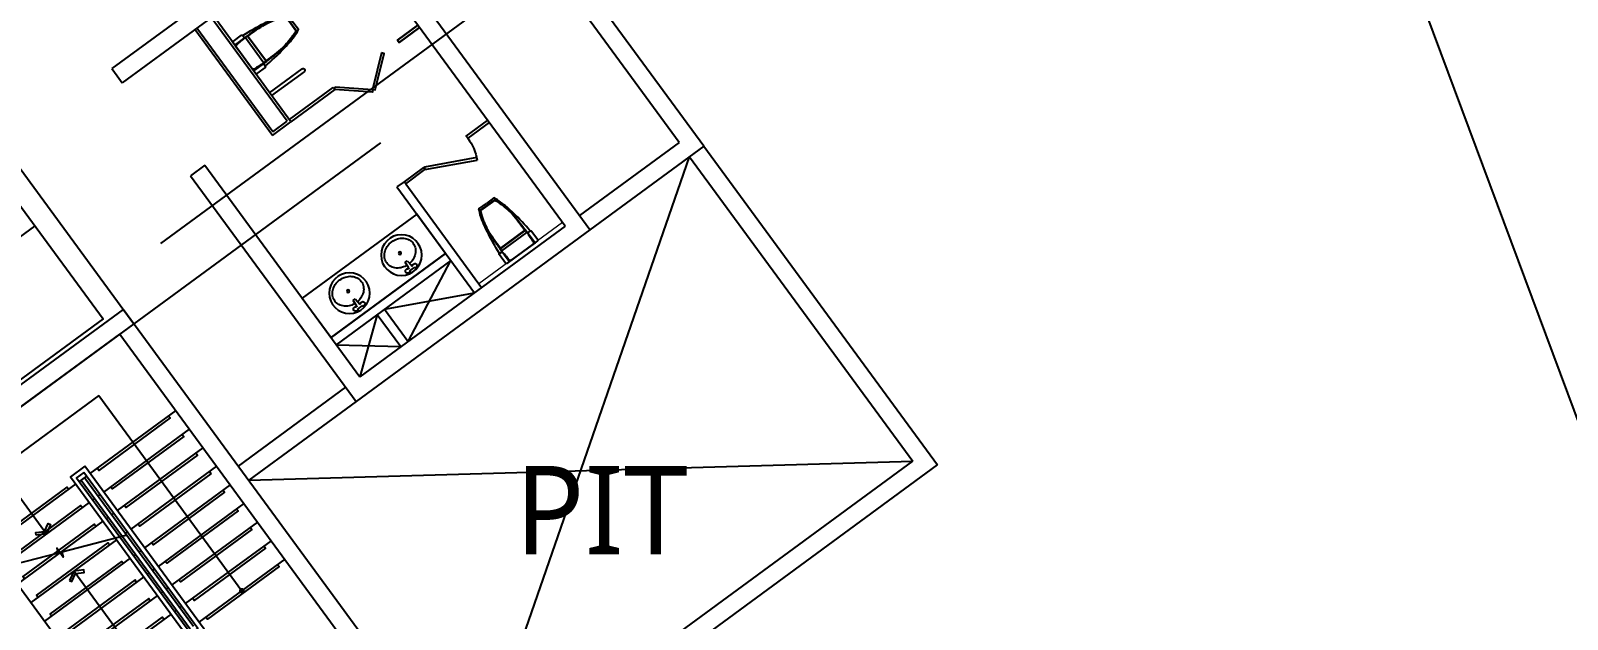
# Model space of a CAD drawing. Header units: millimetres. Extents: x 75184266 to 76346726, y -35077925 to -33679385.
# Drawn here: x 75535094 to 75552437, y -34529642 to -34523002 of the extents above; entities that cross this region are included whole.
import ezdxf
from ezdxf.enums import TextEntityAlignment as Align

# ---------------------------------------------------------------- set-up
doc = ezdxf.new("R2010")
doc.units = ezdxf.units.MM
doc.header["$LTSCALE"] = 50
doc.header["$MEASUREMENT"] = 0
doc.header["$PDMODE"] = 1
doc.header["$PDSIZE"] = -3
doc.linetypes.add('-HID', pattern=[2.5, 1.5, -1])
doc.layers.get('0').update_dxf_attribs({"linetype": 'CONTINUOUS'})
doc.layers.get('Defpoints').update_dxf_attribs({"color": 51, "linetype": 'CONTINUOUS'})
for name, color, linetype in [('84A-CORE(기준층)$0$AA-STXM', 4, 'CONTINUOUS'), ('84A-CORE(기준층)$0$AA-STXS', 8, 'CONTINUOUS'), ('84A-CORE(기준층)$0$AZ-LEAD', 7, 'CONTINUOUS'), ('CON', 2, 'CONTINUOUS'), ('XR-지하3층$0$hat', 8, 'CONTINUOUS'), ('XR-지하3층$0$W1', 3, 'CONTINUOUS'), ('XR-지하3층$0$XR-1F-PLAN$0$A-EQP1', 1, 'CONTINUOUS'), ('XR-지하3층$0$XR-1F-PLAN$0$A-FIN6', 6, 'CONTINUOUS'), ('XR-지하3층$0$XR-1F-PLAN$0$A-WAL3', 3, 'CONTINUOUS')]:
    doc.layers.add(name, color=color, linetype=linetype)
doc.layers.add('XR-지하3층$0$E1', color=4, linetype='CONTINUOUS', lineweight=13)
doc.layers.add('건축', color=8, linetype='CONTINUOUS', plot=False)
doc.styles.add('XR-지하3층$0$돋움', font='', dxfattribs={"width": 0.9})
doc.styles.add('XR-지하3층$0$맑은고딕', font='')
doc.styles.get('XR-지하3층$0$돋움').set_extended_font_data('Dotum')
doc.styles.get('XR-지하3층$0$맑은고딕').set_extended_font_data('Malgun Gothic')
doc.dimstyles.new('XR-지하3층$0$20110829_평면도_면적조정$0$std_style', dxfattribs={"dimscale": 400, "dimtxt": 3, "dimasz": 1, "dimexe": 1.5, "dimexo": 2, "dimgap": 1, "dimtad": 1, "dimtoh": 1, "dimdec": 0, "dimzin": 0, "dimdsep": 46, "dimtxsty": 'XR-지하3층$0$돋움', "dimblk": 'XR-지하3층$0$20110829_평면도_면적조정$0$01420DDOT01', "dimblk1": 'XR-지하3층$0$20110829_평면도_면적조정$0$01420DDOT01', "dimblk2": 'XR-지하3층$0$20110829_평면도_면적조정$0$01420DDOT01', "dimcen": 2.5, "dimdle": 8, "dimclrd": 256, "dimclre": 256, "dimclrt": 256, "dimadec": 0, "dimazin": 0, "dimtfac": 1, "dimtdec": 0, "dimtix": 1, "dimtmove": 2, "dimatfit": 3, "dimldrblk": 'XR-지하3층$0$20110829_평면도_면적조정$0$_ClosedBlank', "dimfxl": 1, "dimtolj": 1, "dimtzin": 0, "dimlwd": -1, "dimlwe": -1, "dimarcsym": 0})

# ---------------------------------------------------------------- blocks, each defined once
blk = doc.blocks.new('aaaaaaaaa')
at = {"layer": '84A-CORE(기준층)$0$AA-STXM'}
for p, q in [((-4131, 4900, 0), (-4131, 3700, 0)), ((-3871, 4900, 0), (-3871, 3700, 0)), ((-3611, 4900, 0), (-3611, 3700, 0)), ((-3351, 4900, 0), (-3351, 3700, 0)), ((-3091, 4900, 0), (-3091, 3700, 0)), ((-2831, 4900, 0), (-2831, 3700, 0)), ((-2571, 4900, 0), (-2571, 3700, 0)), ((-2311, 4900, 0), (-2311, 3700, 0)), ((-2051, 4900, 0), (-2051, 3700, 0)), ((-4131, 3650, 0), (-4131, 3600, 0)), ((-3871, 3650, 0), (-3871, 3625, 0)), ((-3611, 3650, 0), (-3611, 3625, 0)), ((-3351, 3650, 0), (-3351, 3625, 0)), ((-3091, 3650, 0), (-3091, 3625, 0)), ((-2831, 3650, 0), (-2831, 3625, 0)), ((-2571, 3650, 0), (-2571, 3625, 0)), ((-2311, 3650, 0), (-2311, 3625, 0)), ((-4131, 3625, 0), (-2051, 3625, 0)), ((-4131, 3600, 0), (-4131, 3550, 0)), ((-4131, 3575, 0), (-2051, 3575, 0)), ((-4131, 3500, 0), (-4131, 2300, 0)), ((-3871, 3575, 0), (-3871, 3550, 0)), ((-3871, 3500, 0), (-3871, 2300, 0)), ((-3611, 3575, 0), (-3611, 3550, 0)), ((-3611, 3500, 0), (-3611, 2300, 0)), ((-3351, 3575, 0), (-3351, 3550, 0)), ((-3351, 3500, 0), (-3351, 2300, 0)), ((-3091, 3575, 0), (-3091, 3550, 0)), ((-3091, 3500, 0), (-3091, 2300, 0)), ((-2831, 3575, 0), (-2831, 3550, 0)), ((-2831, 3500, 0), (-2831, 2300, 0)), ((-2571, 3575, 0), (-2571, 3550, 0)), ((-2571, 3500, 0), (-2571, 2300, 0)), ((-2311, 3575, 0), (-2311, 3550, 0)), ((-2311, 3500, 0), (-2311, 2300, 0))]:
    blk.add_line(p, q, dxfattribs=at)
at = {"layer": '84A-CORE(기준층)$0$AA-STXS', "elevation": 0}
for points in [[(-4131, 4800), (-4101, 4800), (-4101, 3800), (-4131, 3800)], [(-3871, 4800), (-3841, 4800), (-3841, 3800), (-3871, 3800)], [(-3611, 4800), (-3581, 4800), (-3581, 3800), (-3611, 3800)], [(-3351, 4800), (-3321, 4800), (-3321, 3800), (-3351, 3800)], [(-3091, 4800), (-3061, 4800), (-3061, 3800), (-3091, 3800)], [(-2831, 4800), (-2801, 4800), (-2801, 3800), (-2831, 3800)], [(-2571, 4800), (-2541, 4800), (-2541, 3800), (-2571, 3800)], [(-2311, 4800), (-2281, 4800), (-2281, 3800), (-2311, 3800)], [(-2051, 4800), (-2021, 4800), (-2021, 3800), (-2051, 3800)], [(-4131, 3400), (-4161, 3400), (-4161, 2400), (-4131, 2400)], [(-3871, 3400), (-3901, 3400), (-3901, 2400), (-3871, 2400)], [(-3611, 3400), (-3641, 3400), (-3641, 2400), (-3611, 2400)], [(-3351, 3400), (-3381, 3400), (-3381, 2400), (-3351, 2400)], [(-3091, 3400), (-3121, 3400), (-3121, 2400), (-3091, 2400)], [(-2831, 3400), (-2861, 3400), (-2861, 2400), (-2831, 2400)], [(-2571, 3400), (-2601, 3400), (-2601, 2400), (-2571, 2400)], [(-2311, 3400), (-2341, 3400), (-2341, 2400), (-2311, 2400)]]:
    blk.add_lwpolyline(points, dxfattribs=at)
for points in [[(-4231, 3700), (-4231, 3500), (-1951, 3500), (-1951, 3700)], [(-4181, 3650), (-4181, 3550), (-2001, 3550), (-2001, 3650)]]:
    blk.add_lwpolyline(points, close=True, dxfattribs=at)
at = {"layer": '84A-CORE(기준층)$0$AZ-LEAD'}
for p, q in [((-4781, 4300, 0), (-4781, 2900, 0)), ((-4781, 4300, 0), (-2051, 4300, 0)), ((-4781, 2900, 0), (-3871, 2900, 0)), ((-2051, 2900, 0), (-3351, 2900, 0))]:
    blk.add_line(p, q, dxfattribs=at)
at = {"layer": '84A-CORE(기준층)$0$AZ-LEAD', "const_width": 31.5, "elevation": 0}
blk.add_lwpolyline([(-2051, 4316, -1), (-2051, 4284, -1)], format="xyb", close=True, dxfattribs=at)
at = {"layer": '84A-CORE(기준층)$0$AZ-LEAD', "elevation": 0}
blk.add_lwpolyline([(-3321, 3625), (-3603, 2920), (-3549, 2900), (-3674, 2900), (-3619, 2880), (-3901, 2175)], dxfattribs=at)
for points in [[(-3929, 2800), (-3955, 2815), (-3906, 2900), (-3955, 2985), (-3929, 3000), (-3871, 2900)], [(-3929, 2800), (-3955, 2815), (-3906, 2900), (-3955, 2985), (-3929, 3000), (-3871, 2900)], [(-3294, 2800), (-3268, 2815), (-3317, 2900), (-3268, 2985), (-3294, 3000), (-3351, 2900)]]:
    blk.add_lwpolyline(points, close=True, dxfattribs=at)
at = {"layer": 'CON', "ltscale": 100}
for p, q in [((-5400, -500), (-5400, 5100)), ((-5400, 5100, 0), (1450, 5100, 0)), ((-5200, 2300, 200), (-5200, 4900, 200))]:
    blk.add_line(p, q, dxfattribs=at)
at = {"layer": 'CON', "ltscale": 0.5}
for p, q in [((-5200, 4900, 0), (-300, 4900, 0)), ((-300, 2300, 0), (-5200, 2300, 0))]:
    blk.add_line(p, q, dxfattribs=at)
blk = doc.blocks.new('XR-지하3층$0$XR-1F-PLAN$0$좌변기')
at = {"layer": 'XR-지하3층$0$XR-1F-PLAN$0$A-EQP1'}
for points in [[(-544, 76), (-544, 111, 0.414214), (-554, 121), (-672, 121, 0.414214), (-682, 111), (-682, -319, 0.414214), (-672, -329), (-554, -329, 0.414214), (-544, -319), (-544, -284)], [(-544, 111, -0.030636), (-266, 76, -0.045977), (-84, 34, -0.042274), (0, 0), (0, -104)], [(-534, -281, 0.029867), (-268, -275, 0.046073), (-88, -233, 0.030504), (-29, -211, 0.291302), (-24, -202), (-23, -105), (-24, -8, 0.291302), (-29, 1, 0.030504), (-88, 23, 0.046073), (-268, 65, 0.029888), (-534, 71)], [(-544, -319, 0.030636), (-266, -284, 0.045977), (-84, -242, 0.042274), (0, -208), (0, -104)]]:
    blk.add_lwpolyline(points, format="xyb", dxfattribs=at)
blk.add_lwpolyline([(-502, -284), (-502, 76), (-682, 76), (-682, -284)], close=True, dxfattribs=at)
for points in [[(-667, 64, 0.336088), (-682, 48), (-682, -256, 0.369332), (-666, -273, 0.014927), (-534, -281), (-534, 71, 0.014968)], [(-496, 67, 0.408431), (-504, 58), (-505, -105), (-504, -268, 0.408431), (-496, -277, 0.024723), (-268, -270, 0.046051), (-89, -228, 0.030519), (-31, -206, 0.289645), (-29, -202), (-28, -105), (-29, -8, 0.289645), (-31, -4, 0.030519), (-89, 18, 0.046051), (-268, 60, 0.024723)]]:
    blk.add_lwpolyline(points, format="xyb", close=True, dxfattribs=at)
blk = doc.blocks.new('XR-지하3층$0$XR-1F-PLAN$0$1LAVA01')
at = {"layer": 'XR-지하3층$0$XR-1F-PLAN$0$A-EQP1'}
for p, q in [((-29, -30), (29, -30)), ((-29, -58), (-26, -58)), ((-21, -63), (-14, -139)), ((-14, -139), (14, -139)), ((14, -139), (21, -63)), ((26, -58), (29, -58))]:
    blk.add_line(p, q, dxfattribs=at)
blk.add_lwpolyline([(-18, -100, 0.064435), (-72, -112, 0.091719), (-132, -146, 0.103599), (-172, -198, 0.113912), (-186, -258, 0.113912), (-172, -317, 0.103599), (-132, -369, 0.091719), (-72, -403, 0.084785), (0, -416, 0.084785), (72, -403, 0.091719), (132, -369, 0.103599), (172, -317, 0.113912), (186, -258, 0.113912), (172, -198, 0.103599), (132, -146, 0.091719), (72, -112, 0.064435), (18, -100, 0.084785)], format="xyb", dxfattribs=at)
for centre, radius in [((0, -230), 230), ((0, -258), 15)]:
    blk.add_circle(centre, radius, dxfattribs=at)
for centre, radius, start, end in [((-50, -44), 25, 34.0558, 325.9442), ((-26, -63), 5, 5.3909, 90), ((26, -63), 5, 90, 174.6091), ((50, -44), 25, 214.0558, 145.9442)]:
    blk.add_arc(centre, radius, start, end, dxfattribs=at)
blk = doc.blocks.new('XR-지하3층$0$A$C2C3826AE')
at = {"layer": 'XR-지하3층$0$E1', "ltscale": 0.5}
blk.add_line((-2249, 1435, 0), (-1557, 491, 0), dxfattribs=at)
at = {"layer": 'XR-지하3층$0$hat', "ltscale": 0.5}
for p, q in [((-988, -369, 0), (-1176, 647, 0)), ((-626, -103, 0), (-1539, 381, 0)), ((-566, -183, 0), (-589, -913, 0)), ((-226, -647, 0), (-929, -449, 0))]:
    blk.add_line(p, q, dxfattribs=at)
at = {"layer": 'XR-지하3층$0$W1', "ltscale": 0.5}
for p, q in [((-2569, 1448), (4074, 6322)), ((-2290, 1405), (4032, 6043)), ((1306, 4043, 0), (3125, 1564, 0)), ((1145, 3925, 0), (2964, 1446, 0)), ((3125, 1564, 0), (3044, 1505, 0)), ((-2569, 1448, 0), (-632, -1193, 0)), ((-2290, 1405, 0), (-589, -913, 0)), ((3044, 1505, 0), (2964, 1446, 0)), ((-429, 1319, 0), (-1598, 462, 0)), ((-345, 1256, 0), (-1539, 381, 0)), ((-404, 1337, 0), (-345, 1256, 0)), ((-1095, 706, 0), (-146, -588, 0)), ((1797, 838, 0), (-589, -913, 0)), ((1797, 838, 0), (1916, 677, 0)), ((-1176, 647, 0), (-226, -647, 0)), ((1916, 677, 0), (-632, -1193, 0)), ((-626, -103, 0), (-988, -369, 0)), ((-566, -183, 0), (-929, -449, 0))]:
    blk.add_line(p, q, dxfattribs=at)
at = {"layer": 'XR-지하3층$0$W1', "ltscale": 0.5, "elevation": 0}
blk.add_lwpolyline([(-429, 1319), (-429, 1319), (-404, 1337), (-404, 1337)], dxfattribs=at)
at = {"layer": 'XR-지하3층$0$XR-1F-PLAN$0$A-EQP1'}
for p, q in [((-48, 3049), (120, 2820)), ((144, 2837), (-24, 3067)), ((120, 2820), (144, 2837)), ((653, 2094), (677, 2112)), ((653, 2094), (1016, 1598)), ((1041, 1616), (677, 2112))]:
    blk.add_line(p, q, dxfattribs=at)
for points in [[(-24, 3067), (144, 2837), (120, 2820), (-48, 3049)], [(-1121, 2263), (-943, 2021), (-919, 2039), (-1096, 2280)], [(-429, 1319), (-588, 1537), (-564, 1555), (-404, 1337)]]:
    blk.add_lwpolyline(points, dxfattribs=at)
for points in [[(275, 2648), (247, 2224), (217, 2226), (245, 2650)], [(660, 2123), (247, 2224), (240, 2195), (653, 2094)]]:
    blk.add_lwpolyline(points, close=True, dxfattribs=at)
blk.add_lwpolyline([(1345, 1839), (1076, 2206, 1), (1044, 2182), (1313, 1815)], format="xyb", dxfattribs=at)
at = {"layer": 'XR-지하3층$0$XR-1F-PLAN$0$A-EQP1', "extrusion": (1.30413e-08, -1.77762e-08, 1), "elevation": 0}
blk.add_lwpolyline([(-1105, 1842), (-574, 1564), (-588, 1537), (-1119, 1816)], dxfattribs=at)
at = {"layer": 'XR-지하3층$0$XR-1F-PLAN$0$A-EQP1', "linetype": 'Continuous', "elevation": 0}
blk.add_lwpolyline([(-146, -588), (-1095, 706), (-652, 1032), (298, -262)], close=True, dxfattribs=at)
at = {"layer": 'XR-지하3층$0$XR-1F-PLAN$0$A-EQP1', "extrusion": (1.30413e-08, -1.77762e-08, 1)}
blk.add_arc((-588, 1537, 0), 600, 126.2651, 152.2798, dxfattribs=at)
at = {"layer": 'XR-지하3층$0$XR-1F-PLAN$0$A-FIN6'}
for p, q in [((1016, 1598), (2169, 2444)), ((1170, 1388), (2364, 2264)), ((1170, 1388), (1016, 1598))]:
    blk.add_line(p, q, dxfattribs=at)
at = {"layer": 'XR-지하3층$0$XR-1F-PLAN$0$A-WAL3', "ltscale": 5}
for p, q in [((1058, 1592), (2227, 2449)), ((1177, 1430), (2346, 2288)), ((1177, 1430), (1058, 1592))]:
    blk.add_line(p, q, dxfattribs=at)
at = {"layer": 'XR-지하3층$0$XR-1F-PLAN$0$A-EQP1', "rotation": 126.2657939507108}
blk.add_blockref('XR-지하3층$0$XR-1F-PLAN$0$좌변기', (1249, 2615), dxfattribs=at)
at = {"layer": 'XR-지하3층$0$XR-1F-PLAN$0$A-EQP1', "extrusion": (1.30413e-08, -1.77762e-08, 1), "rotation": 36.26645253035711}
blk.add_blockref('XR-지하3층$0$XR-1F-PLAN$0$좌변기', (-1426, 1466, 0), dxfattribs=at)
at = {"layer": 'XR-지하3층$0$XR-1F-PLAN$0$A-EQP1', "linetype": 'Continuous', "rotation": 126.2651296080923}
for p in [(-810, 402, 0), (-380, -184, 0)]:
    blk.add_blockref('XR-지하3층$0$XR-1F-PLAN$0$1LAVA01', p, dxfattribs=at)
blk = doc.blocks.new('XR-지하3층$0$20110829_평면도_면적조정$0$01420DDOT01')
blk.add_line((-1.5, 0), (1.5, 0))
at = {"const_width": 0.5}
blk.add_lwpolyline([(-0.25, 0, 1), (0.25, 0, 1)], format="xyb", close=True, dxfattribs=at)
blk = doc.blocks.new('*D321')
at = {"layer": 'Defpoints', "color": 0, "transparency": 16777216}
for p in [(75555452, -34466175), (75547393, -34472084, 0), (75609653, -34557006, 0)]:
    blk.add_point(p, dxfattribs=at)
at = {"layer": '건축'}
for p, q in [((75548038, -34471611), (75555936, -34465820)), ((75617476, -34550774), (75555689, -34466497)), ((75610298, -34556533), (75618197, -34550742))]:
    blk.add_line(p, q, dxfattribs=at)
at = {"layer": '건축', "xscale": 400, "yscale": 400, "zscale": 400}
for p, rotation in [((75555452, -34466175), 126.2469342799536), ((75617713, -34551097), 306.2469342799536)]:
    blk.add_blockref('XR-지하3층$0$20110829_평면도_면적조정$0$01420DDOT01', p, dxfattribs=dict(at, rotation=rotation))
at = {"layer": '건축', "insert": (75587632, -34507866), "char_height": 1800, "attachment_point": 5, "rotation": 306.2469, "style": 'XR-지하3층$0$돋움'}
blk.add_mtext('\\A1;105300', dxfattribs=at)
blk = doc.blocks.new('XR-지하3층$0$20110829_평면도_면적조정$0$_ClosedBlank')
at = {"color": 0, "linetype": 'ByBlock', "lineweight": -2}
for p, q in [((-1, 0.167), (0, 0)), ((-1, 0.167), (-1, -0.167)), ((0, 0), (-1, -0.167))]:
    blk.add_line(p, q, dxfattribs=at)
blk = doc.blocks.new('오피스 코어')
at = {"layer": '84A-CORE(기준층)$0$AA-STXM'}
blk.add_line((6730, 3850), (6730, 5050), dxfattribs=at)
at = {"layer": 'CON', "ltscale": 0.5}
for points in [[(2230, 5300), (8280, 5300)], [(8280, 5300), (8280, -300)], [(3350, 5050), (8030, 5050), (8030, -50)]]:
    blk.add_lwpolyline(points, dxfattribs=at)

msp = doc.modelspace()

# ---------------------------------------------------------------- linework, layer by layer
at = {"layer": '건축', "ltscale": 0.5}
for p, q in [((75544006.7, -34504459.5), (75558739.7, -34544004.9)), ((75536561.9, -34525401.8), (75553408.1, -34513048.8)), ((75542692.4, -34524306.1, 0), (75537820.3, -34517660.7, 0)), ((75542412.8, -34524263, 0), (75537777.3, -34517940.3, 0)), ((75542412.8, -34524263, -0.1), (75541287.8, -34525087.9, -0.1)), ((75540073.1, -34531508.6, 0), (75542531.1, -34524424.4, 0)), ((75542692.4, -34524306.1, 0), (75541406, -34525249.2, 0)), ((75542531.1, -34524424.4, 0), (75545049.8, -34527857.1, 0)), ((75542692.4, -34524306.1, 0), (75545329.4, -34527900.1, 0)), ((75538647.3, -34527025, 0), (75537436.5, -34527912.9, -200.2)), ((75538765.5, -34527186.3, 0), (75537554.8, -34528074.2, -200.2)), ((75537554.8, -34528074.2, -200.2), (75545049.8, -34527857.1, 0)), ((75540073.1, -34531508.6, 0), (75545049.8, -34527857.1, 0)), ((75540191.5, -34531669.9, 0), (75545329.4, -34527900.1, 0))]:
    msp.add_line(p, q, dxfattribs=at)
at = {"layer": '건축', "linetype": '-HID', "ltscale": 50}
msp.add_lwpolyline([(75535092.8, -34517056), (75535447.6, -34517539.9), (75547398.8, -34508776.3), (75548285.8, -34509985.9), (75550584.1, -34508300.6), (75554161.7, -34513179.5), (75533580.8, -34528271.1), (75536259.1, -34552784.2), (75534742.9, -34552949.9), (75535039.2, -34555891.8), (75529025, -34556548.9), (75526754.9, -34535772.6), (75520970.7, -34527526.5), (75501450.8, -34518944.9), (75503885.6, -34513406.5), (75506632, -34514613.9), (75507245.8, -34513217.7), (75524650.2, -34520869.2), (75531537.6, -34515818.9), (75534336, -34516024)], close=True, dxfattribs=at)

# ---------------------------------------------------------------- block references
at = {"layer": '건축'}
for name, p, rotation in [('오피스 코어', (75527088.8, -34522764), 306.2518012607518), ('aaaaaaaaa', (75535221.2, -34533516.4, -199.9), 306.2518015395959)]:
    msp.add_blockref(name, p, dxfattribs=dict(at, rotation=rotation))
at = {"layer": '건축', "ltscale": 0.5, "xscale": -1, "rotation": 342.5302592159526}
msp.add_blockref('XR-지하3층$0$A$C2C3826AE', (75538520.5, -34525859, 0), dxfattribs=at)

# ---------------------------------------------------------------- texts
at = {"layer": '건축', "style": 'XR-지하3층$0$맑은고딕'}
msp.add_text('PIT', height=1000, dxfattribs=at).set_placement((75541535, -34528411.1), align=Align.MIDDLE_CENTER)

# ---------------------------------------------------------------- dimensions: what is measured, and where the dimension line sits
at = {"layer": '건축'}
dim = msp.add_linear_dim(base=(75555452.3, -34466174.8), p1=(75609653.2, -34557005.5, 0), p2=(75547392.8, -34472083.6, 0), angle=126.24693, dimstyle='XR-지하3층$0$20110829_평면도_면적조정$0$std_style', override={"dimtxt": 4.5}, dxfattribs=at)
dim.commit()
dim.dimension.update_dxf_attribs({"geometry": '*D321', "text_midpoint": (75587631.9, -34507866.4)})

doc.saveas('drawing.dxf')
